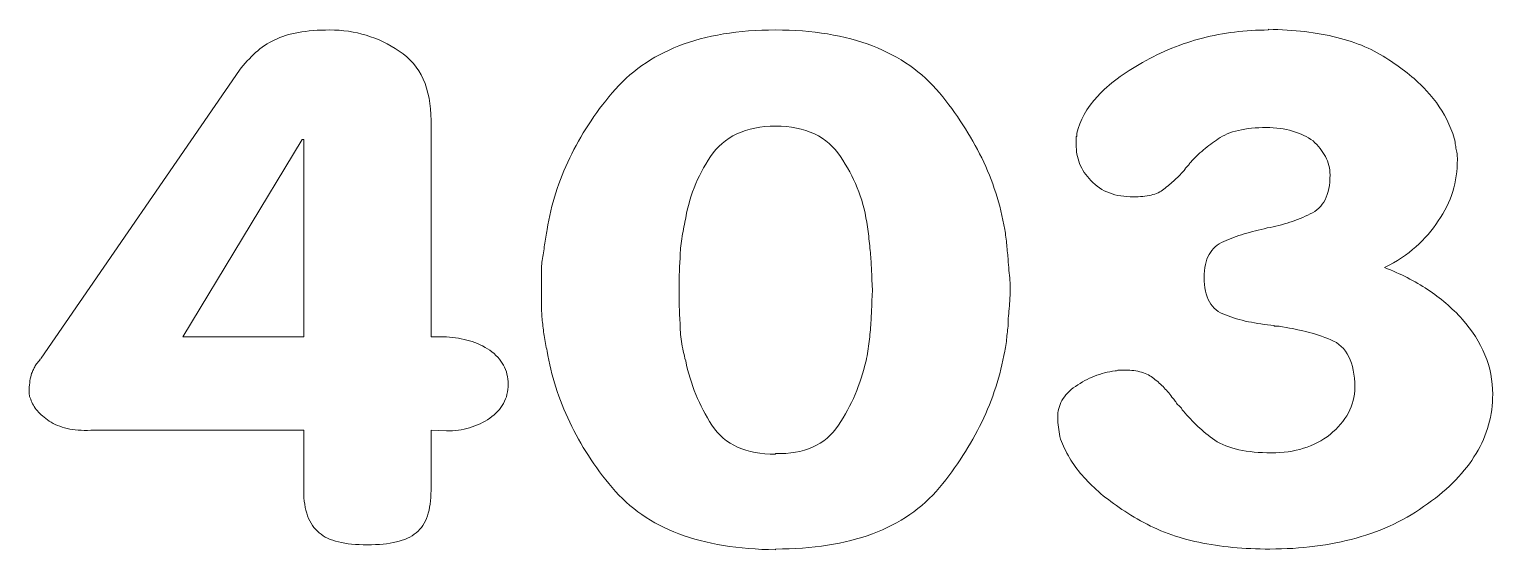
# Model space of a CAD drawing. Header units: millimetres. Extents: x -847 to 848, y -600 to 600.
# Drawn here: x 205.7 to 290.3, y -52 to -21.9 of the extents above; entities that cross this region are included whole.
import ezdxf

# ---------------------------------------------------------------- set-up
doc = ezdxf.new("R2010")
doc.units = ezdxf.units.MM
doc.header["$MEASUREMENT"] = 0

msp = doc.modelspace()

# ---------------------------------------------------------------- linework, layer by layer
at = {"color": 250, "lineweight": 5}
for points, knots in [([(221.5868, -45.0626), (221.5868, -45.0626), (209.2873, -45.0626), (209.2873, -45.0626), (209.2873, -45.0626), (208.7698, -45.0898), (208.3135, -45.0557), (207.9185, -44.9604), (207.9185, -44.9604), (207.5235, -44.8651), (207.1761, -44.722), (206.8765, -44.5313), (206.8765, -44.5313), (206.6041, -44.3407), (206.3793, -44.1432), (206.2023, -43.9388), (206.2023, -43.9388), (206.0252, -43.7345), (205.8958, -43.5098), (205.8141, -43.2646), (205.8141, -43.2646), (205.7868, -43.2101), (205.7664, -43.1625), (205.7528, -43.1216), (205.7528, -43.1216), (205.7392, -43.0807), (205.7323, -43.0331), (205.7323, -42.9786), (205.7323, -42.9786), (205.7323, -42.9513), (205.7323, -42.9241), (205.7323, -42.8969), (205.7323, -42.8969), (205.7323, -42.8696), (205.7323, -42.8424), (205.7323, -42.8151), (205.7323, -42.8151), (205.7323, -42.8151), (205.7323, -42.8015), (205.7323, -42.7743), (205.7323, -42.7743), (205.7323, -42.747), (205.7323, -42.7198), (205.7323, -42.6925), (205.7323, -42.6925), (205.7323, -42.5291), (205.746, -42.3657), (205.7732, -42.2022), (205.7732, -42.2022), (205.8004, -42.0388), (205.8277, -41.9025), (205.8549, -41.7936), (205.8549, -41.7936), (205.8822, -41.7391), (205.9026, -41.6982), (205.9162, -41.671), (205.9162, -41.671), (205.9298, -41.6438), (205.9503, -41.6029), (205.9775, -41.5484), (205.9775, -41.5484), (206.0048, -41.4939), (206.0388, -41.4258), (206.0797, -41.3441), (206.0797, -41.3441), (206.1205, -41.2624), (206.1682, -41.1943), (206.2227, -41.1398), (206.2227, -41.1398), (206.2227, -41.1398), (206.2363, -41.1262), (206.2635, -41.0989), (206.2635, -41.0989), (206.2908, -41.0717), (206.318, -41.0444), (206.3453, -41.0172), (206.3453, -41.0172), (206.3453, -40.99), (206.3521, -40.9695), (206.3657, -40.9559), (206.3657, -40.9559), (206.3793, -40.9423), (206.3998, -40.9219), (206.427, -40.8946), (206.427, -40.8946), (206.427, -40.8946), (217.8684, -24.2637), (217.8684, -24.2637), (217.8684, -24.2637), (218.168, -23.8824), (218.4813, -23.5418), (218.8082, -23.2422), (218.8082, -23.2422), (219.1351, -22.9425), (219.5029, -22.6974), (219.9115, -22.5067), (219.9115, -22.5067), (220.2929, -22.316), (220.7492, -22.173), (221.2804, -22.0776), (221.2804, -22.0776), (221.8116, -21.9823), (222.4177, -21.9346), (223.0987, -21.9346), (223.0987, -21.9346), (223.8343, -21.9346), (224.5357, -22.0368), (225.2031, -22.2411), (225.2031, -22.2411), (225.8705, -22.4454), (226.5039, -22.7518), (227.1032, -23.1605), (227.1032, -23.1605), (227.7298, -23.5691), (228.1929, -24.1071), (228.4925, -24.7745), (228.4925, -24.7745), (228.7922, -25.4419), (228.942, -26.2387), (228.942, -27.165), (228.942, -27.165), (228.942, -27.165), (228.942, -39.6688), (228.942, -39.6688), (228.942, -39.6688), (228.942, -39.6688), (229.841, -39.6688), (229.841, -39.6688), (229.841, -39.6688), (230.3041, -39.696), (230.7468, -39.7709), (231.169, -39.8935), (231.169, -39.8935), (231.5912, -40.0161), (231.9794, -40.2), (232.3336, -40.4451), (232.3336, -40.4451), (232.6877, -40.6903), (232.9533, -40.9763), (233.1304, -41.3032), (233.1304, -41.3032), (233.3074, -41.6301), (233.396, -41.9979), (233.396, -42.4065), (233.396, -42.4065), (233.396, -42.8151), (233.3074, -43.1829), (233.1304, -43.5098), (233.1304, -43.5098), (232.9533, -43.8367), (232.6877, -44.1227), (232.3336, -44.3679), (232.3336, -44.3679), (231.9794, -44.6131), (231.5912, -44.7969), (231.169, -44.9195), (231.169, -44.9195), (230.7468, -45.0421), (230.3041, -45.1034), (229.841, -45.1034), (229.841, -45.1034), (229.841, -45.1034), (228.942, -45.0626), (228.942, -45.0626), (228.942, -45.0626), (228.942, -45.0626), (228.942, -48.5358), (228.942, -48.5358), (228.942, -48.5358), (228.942, -49.1079), (228.8739, -49.5982), (228.7377, -50.0069), (228.7377, -50.0069), (228.6015, -50.4155), (228.3836, -50.7424), (228.0839, -50.9876), (228.0839, -50.9876), (227.7843, -51.2327), (227.4029, -51.4098), (226.9398, -51.5188), (226.9398, -51.5188), (226.4767, -51.6277), (225.9182, -51.6822), (225.2644, -51.6822), (225.2644, -51.6822), (224.6106, -51.6822), (224.0522, -51.6277), (223.5891, -51.5188), (223.5891, -51.5188), (223.126, -51.4098), (222.7582, -51.2327), (222.4858, -50.9876), (222.4858, -50.9876), (222.1861, -50.7424), (221.9614, -50.4155), (221.8116, -50.0069), (221.8116, -50.0069), (221.6618, -49.5982), (221.5868, -49.1215), (221.5868, -48.5767), (221.5868, -48.5767), (221.5868, -48.5767), (221.5868, -45.0626), (221.5868, -45.0626), (221.5868, -45.0626), (221.5868, -45.0626), (221.5868, -45.0626), (221.5868, -45.0626)], [0, 0, 0, 0, 0.0192308, 0.0192308, 0.0192308, 0.0192308, 0.0384615, 0.0384615, 0.0384615, 0.0384615, 0.0576923, 0.0576923, 0.0576923, 0.0576923, 0.0769231, 0.0769231, 0.0769231, 0.0769231, 0.0961538, 0.0961538, 0.0961538, 0.0961538, 0.1153846, 0.1153846, 0.1153846, 0.1153846, 0.1346154, 0.1346154, 0.1346154, 0.1346154, 0.1538462, 0.1538462, 0.1538462, 0.1538462, 0.1730769, 0.1730769, 0.1730769, 0.1730769, 0.1923077, 0.1923077, 0.1923077, 0.1923077, 0.2115385, 0.2115385, 0.2115385, 0.2115385, 0.2307692, 0.2307692, 0.2307692, 0.2307692, 0.25, 0.25, 0.25, 0.25, 0.2692308, 0.2692308, 0.2692308, 0.2692308, 0.2884615, 0.2884615, 0.2884615, 0.2884615, 0.3076923, 0.3076923, 0.3076923, 0.3076923, 0.3269231, 0.3269231, 0.3269231, 0.3269231, 0.3461538, 0.3461538, 0.3461538, 0.3461538, 0.3653846, 0.3653846, 0.3653846, 0.3653846, 0.3846154, 0.3846154, 0.3846154, 0.3846154, 0.4038462, 0.4038462, 0.4038462, 0.4038462, 0.4230769, 0.4230769, 0.4230769, 0.4230769, 0.4423077, 0.4423077, 0.4423077, 0.4423077, 0.4615385, 0.4615385, 0.4615385, 0.4615385, 0.4807692, 0.4807692, 0.4807692, 0.4807692, 0.5, 0.5, 0.5, 0.5, 0.5192308, 0.5192308, 0.5192308, 0.5192308, 0.5384615, 0.5384615, 0.5384615, 0.5384615, 0.5576923, 0.5576923, 0.5576923, 0.5576923, 0.5769231, 0.5769231, 0.5769231, 0.5769231, 0.5961538, 0.5961538, 0.5961538, 0.5961538, 0.6153846, 0.6153846, 0.6153846, 0.6153846, 0.6346154, 0.6346154, 0.6346154, 0.6346154, 0.6538462, 0.6538462, 0.6538462, 0.6538462, 0.6730769, 0.6730769, 0.6730769, 0.6730769, 0.6923077, 0.6923077, 0.6923077, 0.6923077, 0.7115385, 0.7115385, 0.7115385, 0.7115385, 0.7307692, 0.7307692, 0.7307692, 0.7307692, 0.75, 0.75, 0.75, 0.75, 0.7692308, 0.7692308, 0.7692308, 0.7692308, 0.7884615, 0.7884615, 0.7884615, 0.7884615, 0.8076923, 0.8076923, 0.8076923, 0.8076923, 0.8269231, 0.8269231, 0.8269231, 0.8269231, 0.8461538, 0.8461538, 0.8461538, 0.8461538, 0.8653846, 0.8653846, 0.8653846, 0.8653846, 0.8846154, 0.8846154, 0.8846154, 0.8846154, 0.9038462, 0.9038462, 0.9038462, 0.9038462, 0.9230769, 0.9230769, 0.9230769, 0.9230769, 0.9423077, 0.9423077, 0.9423077, 0.9423077, 0.9615385, 0.9615385, 0.9615385, 0.9615385, 0.9807692, 0.9807692, 0.9807692, 0.9807692, 1, 1, 1, 1]), ([(248.8418, -51.9682), (246.6898, -51.941), (244.8305, -51.6345), (243.2642, -51.0488), (243.2642, -51.0488), (241.6978, -50.4632), (240.4106, -49.571), (239.4027, -48.3724), (239.4027, -48.3724), (238.3948, -47.1738), (237.5775, -45.9138), (236.951, -44.5926), (236.951, -44.5926), (236.3244, -43.2714), (235.8885, -41.9025), (235.6434, -40.486), (235.6434, -40.486), (235.6161, -40.3498), (235.5889, -40.2068), (235.5616, -40.0569), (235.5616, -40.0569), (235.5344, -39.9071), (235.5072, -39.7505), (235.4799, -39.587), (235.4799, -39.587), (235.4527, -39.4508), (235.4323, -39.3078), (235.4186, -39.158), (235.4186, -39.158), (235.405, -39.0081), (235.3846, -38.8651), (235.3573, -38.7289), (235.3573, -38.7289), (235.3573, -38.5927), (235.3505, -38.4497), (235.3369, -38.2999), (235.3369, -38.2999), (235.3233, -38.15), (235.3165, -37.9934), (235.3165, -37.83), (235.3165, -37.83), (235.3165, -37.6938), (235.3165, -37.5507), (235.3165, -37.4009), (235.3165, -37.4009), (235.3165, -37.2511), (235.3165, -37.1081), (235.3165, -36.9719), (235.3165, -36.9719), (235.3165, -36.6722), (235.3165, -36.3794), (235.3165, -36.0933), (235.3165, -36.0933), (235.3165, -35.8073), (235.3301, -35.5281), (235.3573, -35.2556), (235.3573, -35.2556), (235.4118, -34.956), (235.4595, -34.6563), (235.5004, -34.3567), (235.5004, -34.3567), (235.5412, -34.057), (235.5889, -33.7574), (235.6434, -33.4577), (235.6434, -33.4577), (235.8885, -32.0139), (236.3244, -30.6382), (236.951, -29.3306), (236.951, -29.3306), (237.5775, -28.0231), (238.3948, -26.77), (239.4027, -25.5713), (239.4027, -25.5713), (240.4106, -24.3727), (241.6978, -23.4669), (243.2642, -22.854), (243.2642, -22.854), (244.8305, -22.2411), (246.6898, -21.9346), (248.8418, -21.9346), (248.8418, -21.9346), (250.9939, -21.9346), (252.8599, -22.2411), (254.4399, -22.854), (254.4399, -22.854), (256.0199, -23.4669), (257.3139, -24.3727), (258.3218, -25.5713), (258.3218, -25.5713), (259.3025, -26.77), (260.113, -28.0231), (260.7531, -29.3306), (260.7531, -29.3306), (261.3933, -30.6382), (261.836, -32.0139), (262.0812, -33.4577), (262.0812, -33.4577), (262.1356, -33.7574), (262.1765, -34.057), (262.2037, -34.3567), (262.2037, -34.3567), (262.231, -34.6563), (262.2582, -34.956), (262.2855, -35.2556), (262.2855, -35.2556), (262.2855, -35.3374), (262.2923, -35.4327), (262.3059, -35.5417), (262.3059, -35.5417), (262.3195, -35.6506), (262.3263, -35.746), (262.3263, -35.8277), (262.3263, -35.8277), (262.3536, -36.0184), (262.374, -36.2091), (262.3876, -36.3998), (262.3876, -36.3998), (262.4012, -36.5905), (262.408, -36.7812), (262.408, -36.9719), (262.408, -36.9719), (262.408, -37.1081), (262.4012, -37.2511), (262.3876, -37.4009), (262.3876, -37.4009), (262.374, -37.5507), (262.3672, -37.6938), (262.3672, -37.83), (262.3672, -37.83), (262.3672, -37.8844), (262.3604, -37.9389), (262.3468, -37.9934), (262.3468, -37.9934), (262.3331, -38.0479), (262.3263, -38.1024), (262.3263, -38.1569), (262.3263, -38.1569), (262.3263, -38.2386), (262.3195, -38.3271), (262.3059, -38.4225), (262.3059, -38.4225), (262.2923, -38.5178), (262.2855, -38.62), (262.2855, -38.7289), (262.2855, -38.7289), (262.2855, -38.8651), (262.2787, -39.0081), (262.265, -39.158), (262.265, -39.158), (262.2514, -39.3078), (262.231, -39.4508), (262.2037, -39.587), (262.2037, -39.587), (262.2037, -39.7505), (262.1901, -39.9071), (262.1629, -40.0569), (262.1629, -40.0569), (262.1356, -40.2068), (262.1084, -40.3498), (262.0812, -40.486), (262.0812, -40.486), (261.836, -41.9025), (261.3933, -43.2714), (260.7531, -44.5926), (260.7531, -44.5926), (260.113, -45.9138), (259.3025, -47.1738), (258.3218, -48.3724), (258.3218, -48.3724), (257.3139, -49.571), (256.0199, -50.4632), (254.4399, -51.0488), (254.4399, -51.0488), (252.8599, -51.6345), (250.9939, -51.9274), (248.8418, -51.9274), (248.8418, -51.9274), (248.8418, -51.9274), (248.8418, -51.9682), (248.8418, -51.9682)], [0, 0, 0, 0, 0.0222222, 0.0222222, 0.0222222, 0.0222222, 0.0444444, 0.0444444, 0.0444444, 0.0444444, 0.0666667, 0.0666667, 0.0666667, 0.0666667, 0.0888889, 0.0888889, 0.0888889, 0.0888889, 0.1111111, 0.1111111, 0.1111111, 0.1111111, 0.1333333, 0.1333333, 0.1333333, 0.1333333, 0.1555556, 0.1555556, 0.1555556, 0.1555556, 0.1777778, 0.1777778, 0.1777778, 0.1777778, 0.2, 0.2, 0.2, 0.2, 0.2222222, 0.2222222, 0.2222222, 0.2222222, 0.2444444, 0.2444444, 0.2444444, 0.2444444, 0.2666667, 0.2666667, 0.2666667, 0.2666667, 0.2888889, 0.2888889, 0.2888889, 0.2888889, 0.3111111, 0.3111111, 0.3111111, 0.3111111, 0.3333333, 0.3333333, 0.3333333, 0.3333333, 0.3555556, 0.3555556, 0.3555556, 0.3555556, 0.3777778, 0.3777778, 0.3777778, 0.3777778, 0.4, 0.4, 0.4, 0.4, 0.4222222, 0.4222222, 0.4222222, 0.4222222, 0.4444444, 0.4444444, 0.4444444, 0.4444444, 0.4666667, 0.4666667, 0.4666667, 0.4666667, 0.4888889, 0.4888889, 0.4888889, 0.4888889, 0.5111111, 0.5111111, 0.5111111, 0.5111111, 0.5333333, 0.5333333, 0.5333333, 0.5333333, 0.5555556, 0.5555556, 0.5555556, 0.5555556, 0.5777778, 0.5777778, 0.5777778, 0.5777778, 0.6, 0.6, 0.6, 0.6, 0.6222222, 0.6222222, 0.6222222, 0.6222222, 0.6444444, 0.6444444, 0.6444444, 0.6444444, 0.6666667, 0.6666667, 0.6666667, 0.6666667, 0.6888889, 0.6888889, 0.6888889, 0.6888889, 0.7111111, 0.7111111, 0.7111111, 0.7111111, 0.7333333, 0.7333333, 0.7333333, 0.7333333, 0.7555556, 0.7555556, 0.7555556, 0.7555556, 0.7777778, 0.7777778, 0.7777778, 0.7777778, 0.8, 0.8, 0.8, 0.8, 0.8222222, 0.8222222, 0.8222222, 0.8222222, 0.8444444, 0.8444444, 0.8444444, 0.8444444, 0.8666667, 0.8666667, 0.8666667, 0.8666667, 0.8888889, 0.8888889, 0.8888889, 0.8888889, 0.9111111, 0.9111111, 0.9111111, 0.9111111, 0.9333333, 0.9333333, 0.9333333, 0.9333333, 0.9555556, 0.9555556, 0.9555556, 0.9555556, 0.9777778, 0.9777778, 0.9777778, 0.9777778, 1, 1, 1, 1]), ([(277.3227, -21.8937), (278.7937, -21.921), (280.1081, -22.0776), (281.2659, -22.3637), (281.2659, -22.3637), (282.4236, -22.6497), (283.4248, -23.0787), (284.2692, -23.6508), (284.2692, -23.6508), (285.141, -24.2229), (285.8629, -24.8154), (286.4349, -25.4283), (286.4349, -25.4283), (287.007, -26.0412), (287.4429, -26.6882), (287.7425, -27.3693), (287.7425, -27.3693), (287.8242, -27.56), (287.8992, -27.7438), (287.9673, -27.9209), (287.9673, -27.9209), (288.0354, -28.098), (288.083, -28.2682), (288.1103, -28.4317), (288.1103, -28.4317), (288.1103, -28.4862), (288.1171, -28.5406), (288.1307, -28.5951), (288.1307, -28.5951), (288.1443, -28.6496), (288.1511, -28.7041), (288.1511, -28.7586), (288.1511, -28.7586), (288.1784, -28.8675), (288.1988, -28.9765), (288.2124, -29.0855), (288.2124, -29.0855), (288.2261, -29.1944), (288.2329, -29.3034), (288.2329, -29.4124), (288.2329, -29.4124), (288.2329, -30.0662), (288.1443, -30.6859), (287.9673, -31.2716), (287.9673, -31.2716), (287.7902, -31.8573), (287.511, -32.4225), (287.1296, -32.9674), (287.1296, -32.9674), (286.7755, -33.5122), (286.3464, -34.0094), (285.8424, -34.4588), (285.8424, -34.4588), (285.3385, -34.9083), (284.7324, -35.3101), (284.0241, -35.6643), (284.0241, -35.6643), (284.9503, -36.0184), (285.7811, -36.4406), (286.5167, -36.931), (286.5167, -36.931), (287.2522, -37.4213), (287.9196, -37.9934), (288.5189, -38.6472), (288.5189, -38.6472), (289.091, -39.301), (289.5268, -39.9888), (289.8265, -40.7107), (289.8265, -40.7107), (290.1261, -41.4326), (290.276, -42.1886), (290.276, -42.9786), (290.276, -42.9786), (290.276, -44.2044), (289.9559, -45.3486), (289.3157, -46.411), (289.3157, -46.411), (288.6755, -47.4734), (287.7425, -48.4405), (286.5167, -49.3122), (286.5167, -49.3122), (285.2908, -50.2112), (283.9151, -50.8718), (282.3896, -51.294), (282.3896, -51.294), (280.8641, -51.7163), (279.2023, -51.9274), (277.4044, -51.9274), (277.4044, -51.9274), (275.9061, -51.9274), (274.5373, -51.798), (273.2978, -51.5392), (273.2978, -51.5392), (272.0583, -51.2804), (270.9346, -50.865), (269.9266, -50.2929), (269.9266, -50.2929), (268.9187, -49.7208), (268.0674, -49.1215), (267.3728, -48.495), (267.3728, -48.495), (266.6781, -47.8684), (266.1401, -47.2146), (265.7587, -46.5336), (265.7587, -46.5336), (265.6497, -46.3429), (265.5544, -46.159), (265.4727, -45.9819), (265.4727, -45.9819), (265.391, -45.8049), (265.3229, -45.621), (265.2684, -45.4303), (265.2684, -45.4303), (265.2411, -45.2396), (265.2139, -45.0557), (265.1866, -44.8787), (265.1866, -44.8787), (265.1594, -44.7016), (265.1458, -44.5177), (265.1458, -44.327), (265.1458, -44.327), (265.1458, -43.9729), (265.2275, -43.646), (265.391, -43.3463), (265.391, -43.3463), (265.5544, -43.0467), (265.8132, -42.7743), (266.1673, -42.5291), (266.1673, -42.5291), (266.5215, -42.2839), (266.8892, -42.0864), (267.2706, -41.9366), (267.2706, -41.9366), (267.652, -41.7868), (268.047, -41.6846), (268.4556, -41.6301), (268.4556, -41.6301), (268.4829, -41.6301), (268.5101, -41.6301), (268.5373, -41.6301), (268.5373, -41.6301), (268.5646, -41.6301), (268.5918, -41.6165), (268.6191, -41.5893), (268.6191, -41.5893), (268.6191, -41.5893), (268.6327, -41.5893), (268.6599, -41.5893), (268.6599, -41.5893), (268.6872, -41.5893), (268.7144, -41.5893), (268.7416, -41.5893), (268.7416, -41.5893), (268.7689, -41.5893), (268.7961, -41.5893), (268.8234, -41.5893), (268.8234, -41.5893), (268.8506, -41.5893), (268.8779, -41.5893), (268.9051, -41.5893), (268.9051, -41.5893), (268.9323, -41.5893), (268.9596, -41.5893), (268.9868, -41.5893), (268.9868, -41.5893), (269.0141, -41.5893), (269.0413, -41.5893), (269.0685, -41.5893), (269.0685, -41.5893), (269.3954, -41.5893), (269.7019, -41.6301), (269.9879, -41.7119), (269.9879, -41.7119), (270.274, -41.7936), (270.5123, -41.9162), (270.703, -42.0796), (270.703, -42.0796), (270.921, -42.2431), (271.1185, -42.4201), (271.2955, -42.6108), (271.2955, -42.6108), (271.4726, -42.8015), (271.6429, -43.0058), (271.8063, -43.2238), (271.8063, -43.2238), (271.8335, -43.251), (271.8608, -43.285), (271.888, -43.3259), (271.888, -43.3259), (271.9153, -43.3668), (271.9425, -43.4008), (271.9698, -43.4281), (271.9698, -43.4281), (271.997, -43.4825), (272.0242, -43.5234), (272.0515, -43.5507), (272.0515, -43.5507), (272.0787, -43.5779), (272.106, -43.6051), (272.1332, -43.6324), (272.1332, -43.6324), (272.1604, -43.6596), (272.1877, -43.6869), (272.2149, -43.7141), (272.2149, -43.7141), (272.2422, -43.7413), (272.2694, -43.7686), (272.2967, -43.7958), (272.2967, -43.7958), (272.2967, -43.8231), (272.3103, -43.8503), (272.3375, -43.8775), (272.3375, -43.8775), (272.3648, -43.9048), (272.392, -43.932), (272.4192, -43.9593), (272.4192, -43.9593), (272.6644, -44.2589), (272.9368, -44.5518), (273.2365, -44.8378), (273.2365, -44.8378), (273.5361, -45.1238), (273.863, -45.3894), (274.2172, -45.6346), (274.2172, -45.6346), (274.5985, -45.8798), (275.0617, -46.0637), (275.6065, -46.1863), (275.6065, -46.1863), (276.1513, -46.3088), (276.7779, -46.3701), (277.4861, -46.3701), (277.4861, -46.3701), (278.1672, -46.3701), (278.7869, -46.2816), (279.3454, -46.1045), (279.3454, -46.1045), (279.9038, -45.9275), (280.4146, -45.6619), (280.8777, -45.3077), (280.8777, -45.3077), (281.3408, -44.9263), (281.6949, -44.5109), (281.9401, -44.0614), (281.9401, -44.0614), (282.1853, -43.6119), (282.3079, -43.1148), (282.3079, -42.57), (282.3079, -42.57), (282.3079, -41.8617), (282.1921, -41.276), (281.9605, -40.8129), (281.9605, -40.8129), (281.729, -40.3498), (281.3817, -40.0229), (280.9186, -39.8322), (280.9186, -39.8322), (280.4555, -39.6415), (279.9787, -39.4849), (279.4884, -39.3623), (279.4884, -39.3623), (278.998, -39.2397), (278.4804, -39.1375), (277.9356, -39.0558), (277.9356, -39.0558), (277.9084, -39.0558), (277.8879, -39.0558), (277.8743, -39.0558), (277.8743, -39.0558), (277.8607, -39.0558), (277.8539, -39.0558), (277.8539, -39.0558), (277.8539, -39.0558), (277.8267, -39.0558), (277.8062, -39.0558), (277.7926, -39.0558), (277.7926, -39.0558), (277.779, -39.0558), (277.7586, -39.0558), (277.7313, -39.0558), (277.7313, -39.0558), (277.7041, -39.0558), (277.6836, -39.0558), (277.67, -39.0558), (277.67, -39.0558), (277.6564, -39.0558), (277.6496, -39.0422), (277.6496, -39.015), (277.6496, -39.015), (277.132, -38.9605), (276.6348, -38.8856), (276.1581, -38.7902), (276.1581, -38.7902), (275.6814, -38.6949), (275.2387, -38.5655), (274.8301, -38.402), (274.8301, -38.402), (274.4215, -38.2658), (274.115, -38.0138), (273.9107, -37.6461), (273.9107, -37.6461), (273.7064, -37.2783), (273.6042, -36.8084), (273.6042, -36.2363), (273.6042, -36.2363), (273.6042, -35.6915), (273.6996, -35.2488), (273.8903, -34.9083), (273.8903, -34.9083), (274.081, -34.5678), (274.367, -34.3158), (274.7484, -34.1524), (274.7484, -34.1524), (275.1025, -33.9889), (275.4907, -33.8459), (275.9129, -33.7233), (275.9129, -33.7233), (276.3352, -33.6007), (276.7779, -33.485), (277.241, -33.376), (277.241, -33.376), (277.7041, -33.2943), (278.1399, -33.1853), (278.5486, -33.0491), (278.5486, -33.0491), (278.9572, -32.9129), (279.3522, -32.7494), (279.7336, -32.5587), (279.7336, -32.5587), (280.1149, -32.3953), (280.401, -32.1229), (280.5917, -31.7415), (280.5917, -31.7415), (280.7823, -31.3601), (280.8777, -30.8834), (280.8777, -30.3113), (280.8777, -30.3113), (280.8777, -29.93), (280.7892, -29.5758), (280.6121, -29.2489), (280.6121, -29.2489), (280.435, -28.922), (280.1967, -28.6224), (279.897, -28.35), (279.897, -28.35), (279.5701, -28.1048), (279.1751, -27.9141), (278.712, -27.7779), (278.712, -27.7779), (278.2489, -27.6417), (277.7449, -27.5736), (277.2001, -27.5736), (277.2001, -27.5736), (276.6008, -27.5736), (276.0628, -27.6281), (275.5861, -27.737), (275.5861, -27.737), (275.1093, -27.846), (274.7211, -28.0094), (274.4215, -28.2274), (274.4215, -28.2274), (274.1218, -28.4181), (273.8358, -28.6292), (273.5634, -28.8607), (273.5634, -28.8607), (273.291, -29.0923), (273.0458, -29.3306), (272.8279, -29.5758), (272.8279, -29.5758), (272.8006, -29.6031), (272.7802, -29.6235), (272.7666, -29.6371), (272.7666, -29.6371), (272.7529, -29.6507), (272.7461, -29.6712), (272.7461, -29.6984), (272.7461, -29.6984), (272.7189, -29.7256), (272.6985, -29.7461), (272.6848, -29.7597), (272.6848, -29.7597), (272.6712, -29.7733), (272.6508, -29.7937), (272.6235, -29.821), (272.6235, -29.821), (272.5963, -29.8482), (272.5691, -29.8755), (272.5418, -29.9027), (272.5418, -29.9027), (272.5146, -29.93), (272.501, -29.9572), (272.501, -29.9844), (272.501, -29.9844), (272.3103, -30.2024), (272.1128, -30.4067), (271.9085, -30.5974), (271.9085, -30.5974), (271.7042, -30.7881), (271.493, -30.9651), (271.2751, -31.1286), (271.2751, -31.1286), (271.0844, -31.292), (270.8392, -31.4078), (270.5396, -31.4759), (270.5396, -31.4759), (270.2399, -31.544), (269.8994, -31.5781), (269.518, -31.5781), (269.518, -31.5781), (269.0004, -31.5781), (268.5373, -31.5031), (268.1287, -31.3533), (268.1287, -31.3533), (267.7201, -31.2035), (267.366, -30.9651), (267.0663, -30.6382), (267.0663, -30.6382), (266.7666, -30.3386), (266.5487, -30.0117), (266.4125, -29.6575), (266.4125, -29.6575), (266.2763, -29.3034), (266.2082, -28.9356), (266.2082, -28.5543), (266.2082, -28.5543), (266.2082, -28.4998), (266.2082, -28.4453), (266.2082, -28.3908), (266.2082, -28.3908), (266.2082, -28.3363), (266.2082, -28.2818), (266.2082, -28.2274), (266.2082, -28.2274), (266.2082, -28.2001), (266.2082, -28.1729), (266.2082, -28.1456), (266.2082, -28.1456), (266.2082, -28.1184), (266.2218, -28.0912), (266.2491, -28.0639), (266.2491, -28.0639), (266.2491, -28.0367), (266.2491, -28.0094), (266.2491, -27.9822), (266.2491, -27.9822), (266.2491, -27.955), (266.2491, -27.9277), (266.2491, -27.9005), (266.2491, -27.9005), (266.4125, -27.165), (266.8143, -26.4499), (267.4545, -25.7552), (267.4545, -25.7552), (268.0947, -25.0606), (268.9596, -24.4136), (270.0492, -23.8143), (270.0492, -23.8143), (271.1389, -23.1877), (272.2898, -22.7178), (273.5021, -22.4045), (273.5021, -22.4045), (274.7143, -22.0912), (275.9879, -21.9346), (277.3227, -21.9346), (277.3227, -21.9346), (277.3227, -21.9346), (277.3227, -21.8937), (277.3227, -21.8937)], [0, 0, 0, 0, 0.008547, 0.008547, 0.008547, 0.008547, 0.017094, 0.017094, 0.017094, 0.017094, 0.025641, 0.025641, 0.025641, 0.025641, 0.034188, 0.034188, 0.034188, 0.034188, 0.042735, 0.042735, 0.042735, 0.042735, 0.0512821, 0.0512821, 0.0512821, 0.0512821, 0.0598291, 0.0598291, 0.0598291, 0.0598291, 0.0683761, 0.0683761, 0.0683761, 0.0683761, 0.0769231, 0.0769231, 0.0769231, 0.0769231, 0.0854701, 0.0854701, 0.0854701, 0.0854701, 0.0940171, 0.0940171, 0.0940171, 0.0940171, 0.1025641, 0.1025641, 0.1025641, 0.1025641, 0.1111111, 0.1111111, 0.1111111, 0.1111111, 0.1196581, 0.1196581, 0.1196581, 0.1196581, 0.1282051, 0.1282051, 0.1282051, 0.1282051, 0.1367521, 0.1367521, 0.1367521, 0.1367521, 0.1452991, 0.1452991, 0.1452991, 0.1452991, 0.1538462, 0.1538462, 0.1538462, 0.1538462, 0.1623932, 0.1623932, 0.1623932, 0.1623932, 0.1709402, 0.1709402, 0.1709402, 0.1709402, 0.1794872, 0.1794872, 0.1794872, 0.1794872, 0.1880342, 0.1880342, 0.1880342, 0.1880342, 0.1965812, 0.1965812, 0.1965812, 0.1965812, 0.2051282, 0.2051282, 0.2051282, 0.2051282, 0.2136752, 0.2136752, 0.2136752, 0.2136752, 0.2222222, 0.2222222, 0.2222222, 0.2222222, 0.2307692, 0.2307692, 0.2307692, 0.2307692, 0.2393162, 0.2393162, 0.2393162, 0.2393162, 0.2478632, 0.2478632, 0.2478632, 0.2478632, 0.2564103, 0.2564103, 0.2564103, 0.2564103, 0.2649573, 0.2649573, 0.2649573, 0.2649573, 0.2735043, 0.2735043, 0.2735043, 0.2735043, 0.2820513, 0.2820513, 0.2820513, 0.2820513, 0.2905983, 0.2905983, 0.2905983, 0.2905983, 0.2991453, 0.2991453, 0.2991453, 0.2991453, 0.3076923, 0.3076923, 0.3076923, 0.3076923, 0.3162393, 0.3162393, 0.3162393, 0.3162393, 0.3247863, 0.3247863, 0.3247863, 0.3247863, 0.3333333, 0.3333333, 0.3333333, 0.3333333, 0.3418803, 0.3418803, 0.3418803, 0.3418803, 0.3504274, 0.3504274, 0.3504274, 0.3504274, 0.3589744, 0.3589744, 0.3589744, 0.3589744, 0.3675214, 0.3675214, 0.3675214, 0.3675214, 0.3760684, 0.3760684, 0.3760684, 0.3760684, 0.3846154, 0.3846154, 0.3846154, 0.3846154, 0.3931624, 0.3931624, 0.3931624, 0.3931624, 0.4017094, 0.4017094, 0.4017094, 0.4017094, 0.4102564, 0.4102564, 0.4102564, 0.4102564, 0.4188034, 0.4188034, 0.4188034, 0.4188034, 0.4273504, 0.4273504, 0.4273504, 0.4273504, 0.4358974, 0.4358974, 0.4358974, 0.4358974, 0.4444444, 0.4444444, 0.4444444, 0.4444444, 0.4529915, 0.4529915, 0.4529915, 0.4529915, 0.4615385, 0.4615385, 0.4615385, 0.4615385, 0.4700855, 0.4700855, 0.4700855, 0.4700855, 0.4786325, 0.4786325, 0.4786325, 0.4786325, 0.4871795, 0.4871795, 0.4871795, 0.4871795, 0.4957265, 0.4957265, 0.4957265, 0.4957265, 0.5042735, 0.5042735, 0.5042735, 0.5042735, 0.5128205, 0.5128205, 0.5128205, 0.5128205, 0.5213675, 0.5213675, 0.5213675, 0.5213675, 0.5299145, 0.5299145, 0.5299145, 0.5299145, 0.5384615, 0.5384615, 0.5384615, 0.5384615, 0.5470085, 0.5470085, 0.5470085, 0.5470085, 0.5555556, 0.5555556, 0.5555556, 0.5555556, 0.5641026, 0.5641026, 0.5641026, 0.5641026, 0.5726496, 0.5726496, 0.5726496, 0.5726496, 0.5811966, 0.5811966, 0.5811966, 0.5811966, 0.5897436, 0.5897436, 0.5897436, 0.5897436, 0.5982906, 0.5982906, 0.5982906, 0.5982906, 0.6068376, 0.6068376, 0.6068376, 0.6068376, 0.6153846, 0.6153846, 0.6153846, 0.6153846, 0.6239316, 0.6239316, 0.6239316, 0.6239316, 0.6324786, 0.6324786, 0.6324786, 0.6324786, 0.6410256, 0.6410256, 0.6410256, 0.6410256, 0.6495726, 0.6495726, 0.6495726, 0.6495726, 0.6581197, 0.6581197, 0.6581197, 0.6581197, 0.6666667, 0.6666667, 0.6666667, 0.6666667, 0.6752137, 0.6752137, 0.6752137, 0.6752137, 0.6837607, 0.6837607, 0.6837607, 0.6837607, 0.6923077, 0.6923077, 0.6923077, 0.6923077, 0.7008547, 0.7008547, 0.7008547, 0.7008547, 0.7094017, 0.7094017, 0.7094017, 0.7094017, 0.7179487, 0.7179487, 0.7179487, 0.7179487, 0.7264957, 0.7264957, 0.7264957, 0.7264957, 0.7350427, 0.7350427, 0.7350427, 0.7350427, 0.7435897, 0.7435897, 0.7435897, 0.7435897, 0.7521368, 0.7521368, 0.7521368, 0.7521368, 0.7606838, 0.7606838, 0.7606838, 0.7606838, 0.7692308, 0.7692308, 0.7692308, 0.7692308, 0.7777778, 0.7777778, 0.7777778, 0.7777778, 0.7863248, 0.7863248, 0.7863248, 0.7863248, 0.7948718, 0.7948718, 0.7948718, 0.7948718, 0.8034188, 0.8034188, 0.8034188, 0.8034188, 0.8119658, 0.8119658, 0.8119658, 0.8119658, 0.8205128, 0.8205128, 0.8205128, 0.8205128, 0.8290598, 0.8290598, 0.8290598, 0.8290598, 0.8376068, 0.8376068, 0.8376068, 0.8376068, 0.8461538, 0.8461538, 0.8461538, 0.8461538, 0.8547009, 0.8547009, 0.8547009, 0.8547009, 0.8632479, 0.8632479, 0.8632479, 0.8632479, 0.8717949, 0.8717949, 0.8717949, 0.8717949, 0.8803419, 0.8803419, 0.8803419, 0.8803419, 0.8888889, 0.8888889, 0.8888889, 0.8888889, 0.8974359, 0.8974359, 0.8974359, 0.8974359, 0.9059829, 0.9059829, 0.9059829, 0.9059829, 0.9145299, 0.9145299, 0.9145299, 0.9145299, 0.9230769, 0.9230769, 0.9230769, 0.9230769, 0.9316239, 0.9316239, 0.9316239, 0.9316239, 0.9401709, 0.9401709, 0.9401709, 0.9401709, 0.9487179, 0.9487179, 0.9487179, 0.9487179, 0.957265, 0.957265, 0.957265, 0.957265, 0.965812, 0.965812, 0.965812, 0.965812, 0.974359, 0.974359, 0.974359, 0.974359, 0.982906, 0.982906, 0.982906, 0.982906, 0.991453, 0.991453, 0.991453, 0.991453, 1, 1, 1, 1]), ([(248.8418, -46.411), (249.6591, -46.4382), (250.3742, -46.3157), (250.9871, -46.0432), (250.9871, -46.0432), (251.6, -45.7708), (252.0972, -45.3486), (252.4786, -44.7765), (252.4786, -44.7765), (252.8599, -44.2044), (253.18, -43.6119), (253.4388, -42.999), (253.4388, -42.999), (253.6976, -42.3861), (253.9087, -41.7391), (254.0722, -41.0581), (254.0722, -41.0581), (254.1539, -40.6767), (254.2152, -40.3021), (254.2561, -39.9344), (254.2561, -39.9344), (254.2969, -39.5666), (254.331, -39.2056), (254.3582, -38.8515), (254.3582, -38.8515), (254.3582, -38.6608), (254.365, -38.4838), (254.3786, -38.3203), (254.3786, -38.3203), (254.3923, -38.1569), (254.3991, -37.9934), (254.3991, -37.83), (254.3991, -37.83), (254.3991, -37.6665), (254.4059, -37.5167), (254.4195, -37.3805), (254.4195, -37.3805), (254.4331, -37.2443), (254.4399, -37.1081), (254.4399, -36.9719), (254.4399, -36.9719), (254.4399, -36.8356), (254.4331, -36.6994), (254.4195, -36.5632), (254.4195, -36.5632), (254.4059, -36.427), (254.3991, -36.2908), (254.3991, -36.1546), (254.3991, -36.1546), (254.3991, -35.9912), (254.3923, -35.8277), (254.3786, -35.6643), (254.3786, -35.6643), (254.365, -35.5008), (254.3582, -35.3374), (254.3582, -35.1739), (254.3582, -35.1739), (254.331, -34.847), (254.2969, -34.4997), (254.2561, -34.1319), (254.2561, -34.1319), (254.2152, -33.7642), (254.1675, -33.4032), (254.113, -33.0491), (254.113, -33.0491), (254.0041, -32.3408), (253.8202, -31.6734), (253.5614, -31.0469), (253.5614, -31.0469), (253.3026, -30.4203), (252.9825, -29.821), (252.6011, -29.2489), (252.6011, -29.2489), (252.2198, -28.6768), (251.7158, -28.241), (251.0892, -27.9413), (251.0892, -27.9413), (250.4627, -27.6417), (249.7136, -27.4918), (248.8418, -27.4918), (248.8418, -27.4918), (247.9973, -27.4918), (247.255, -27.6417), (246.6148, -27.9413), (246.6148, -27.9413), (245.9747, -28.241), (245.4639, -28.6768), (245.0825, -29.2489), (245.0825, -29.2489), (244.7011, -29.821), (244.3879, -30.4203), (244.1427, -31.0469), (244.1427, -31.0469), (243.8975, -31.6734), (243.7204, -32.3408), (243.6115, -33.0491), (243.6115, -33.0491), (243.5298, -33.4032), (243.4617, -33.7642), (243.4072, -34.1319), (243.4072, -34.1319), (243.3527, -34.4997), (243.3254, -34.847), (243.3254, -35.1739), (243.3254, -35.1739), (243.2982, -35.5281), (243.2846, -35.855), (243.2846, -36.1546), (243.2846, -36.1546), (243.2846, -36.4543), (243.2846, -36.7267), (243.2846, -36.9719), (243.2846, -36.9719), (243.2846, -37.2443), (243.2846, -37.5303), (243.2846, -37.83), (243.2846, -37.83), (243.2846, -38.1296), (243.2982, -38.4701), (243.3254, -38.8515), (243.3254, -38.8515), (243.3254, -39.2056), (243.3527, -39.5666), (243.4072, -39.9344), (243.4072, -39.9344), (243.4617, -40.3021), (243.5434, -40.6767), (243.6523, -41.0581), (243.6523, -41.0581), (243.7886, -41.7391), (243.9861, -42.3861), (244.2448, -42.999), (244.2448, -42.999), (244.5036, -43.6119), (244.8101, -44.2044), (245.1642, -44.7765), (245.1642, -44.7765), (245.5456, -45.3486), (246.0428, -45.7708), (246.6557, -46.0432), (246.6557, -46.0432), (247.2686, -46.3157), (247.9973, -46.4519), (248.8418, -46.4519), (248.8418, -46.4519), (248.8418, -46.4519), (248.8418, -46.411), (248.8418, -46.411)], [0, 0, 0, 0, 0.027027, 0.027027, 0.027027, 0.027027, 0.0540541, 0.0540541, 0.0540541, 0.0540541, 0.0810811, 0.0810811, 0.0810811, 0.0810811, 0.1081081, 0.1081081, 0.1081081, 0.1081081, 0.1351351, 0.1351351, 0.1351351, 0.1351351, 0.1621622, 0.1621622, 0.1621622, 0.1621622, 0.1891892, 0.1891892, 0.1891892, 0.1891892, 0.2162162, 0.2162162, 0.2162162, 0.2162162, 0.2432432, 0.2432432, 0.2432432, 0.2432432, 0.2702703, 0.2702703, 0.2702703, 0.2702703, 0.2972973, 0.2972973, 0.2972973, 0.2972973, 0.3243243, 0.3243243, 0.3243243, 0.3243243, 0.3513514, 0.3513514, 0.3513514, 0.3513514, 0.3783784, 0.3783784, 0.3783784, 0.3783784, 0.4054054, 0.4054054, 0.4054054, 0.4054054, 0.4324324, 0.4324324, 0.4324324, 0.4324324, 0.4594595, 0.4594595, 0.4594595, 0.4594595, 0.4864865, 0.4864865, 0.4864865, 0.4864865, 0.5135135, 0.5135135, 0.5135135, 0.5135135, 0.5405405, 0.5405405, 0.5405405, 0.5405405, 0.5675676, 0.5675676, 0.5675676, 0.5675676, 0.5945946, 0.5945946, 0.5945946, 0.5945946, 0.6216216, 0.6216216, 0.6216216, 0.6216216, 0.6486486, 0.6486486, 0.6486486, 0.6486486, 0.6756757, 0.6756757, 0.6756757, 0.6756757, 0.7027027, 0.7027027, 0.7027027, 0.7027027, 0.7297297, 0.7297297, 0.7297297, 0.7297297, 0.7567568, 0.7567568, 0.7567568, 0.7567568, 0.7837838, 0.7837838, 0.7837838, 0.7837838, 0.8108108, 0.8108108, 0.8108108, 0.8108108, 0.8378378, 0.8378378, 0.8378378, 0.8378378, 0.8648649, 0.8648649, 0.8648649, 0.8648649, 0.8918919, 0.8918919, 0.8918919, 0.8918919, 0.9189189, 0.9189189, 0.9189189, 0.9189189, 0.9459459, 0.9459459, 0.9459459, 0.9459459, 0.972973, 0.972973, 0.972973, 0.972973, 1, 1, 1, 1]), ([(221.5868, -39.6688), (221.5868, -39.6688), (221.5868, -28.2682), (221.5868, -28.2682), (221.5868, -28.2682), (221.5868, -28.2682), (221.5051, -28.2682), (221.5051, -28.2682), (221.5051, -28.2682), (221.5051, -28.2682), (214.5994, -39.6688), (214.5994, -39.6688), (214.5994, -39.6688), (214.5994, -39.6688), (221.5868, -39.6688), (221.5868, -39.6688), (221.5868, -39.6688), (221.5868, -39.6688), (221.5868, -39.6688), (221.5868, -39.6688)], [0, 0, 0, 0, 0.2, 0.2, 0.2, 0.2, 0.4, 0.4, 0.4, 0.4, 0.6, 0.6, 0.6, 0.6, 0.8, 0.8, 0.8, 0.8, 1, 1, 1, 1])]:
    msp.add_open_spline(points, degree=3, knots=knots, dxfattribs=at)

doc.saveas('drawing.dxf')
